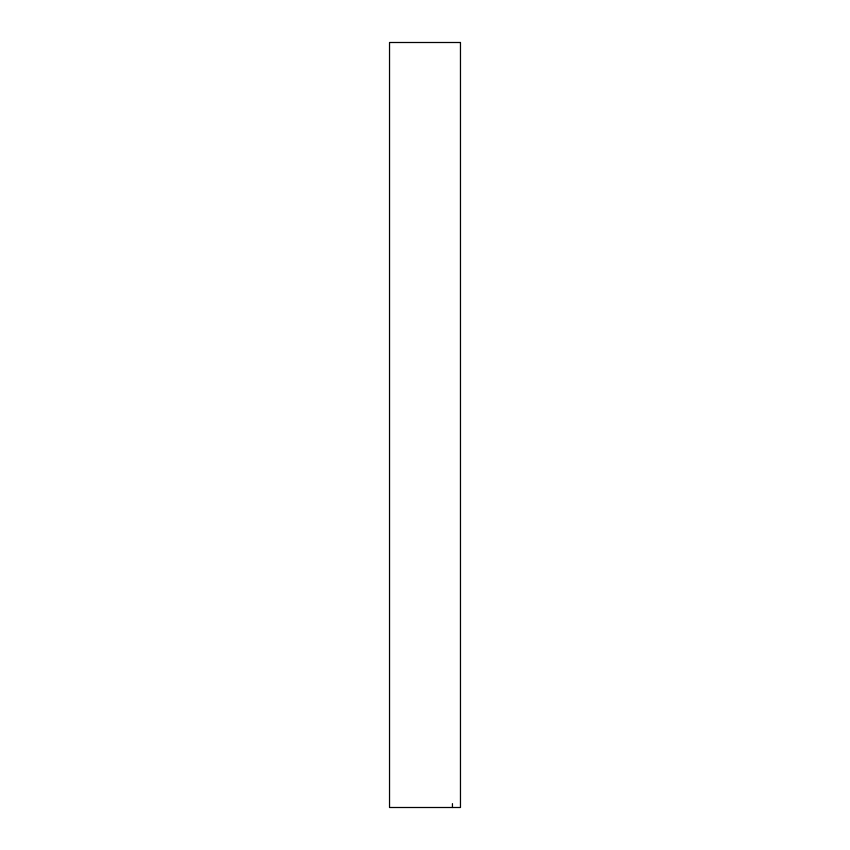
<?xml version="1.0" encoding="UTF-8"?>
<svg xmlns="http://www.w3.org/2000/svg" width="850" height="850" viewBox="0 0 850 850"><rect width="100%" height="100%" fill="white"/><g stroke="black" fill="none" stroke-linecap="round" stroke-linejoin="round"><path stroke-width="1.27" d="M452.444 803.633L452.444 807.5M460.466 42.5L389.534 42.5L389.534 807.5L460.466 807.5L460.466 42.5"/></g></svg>
